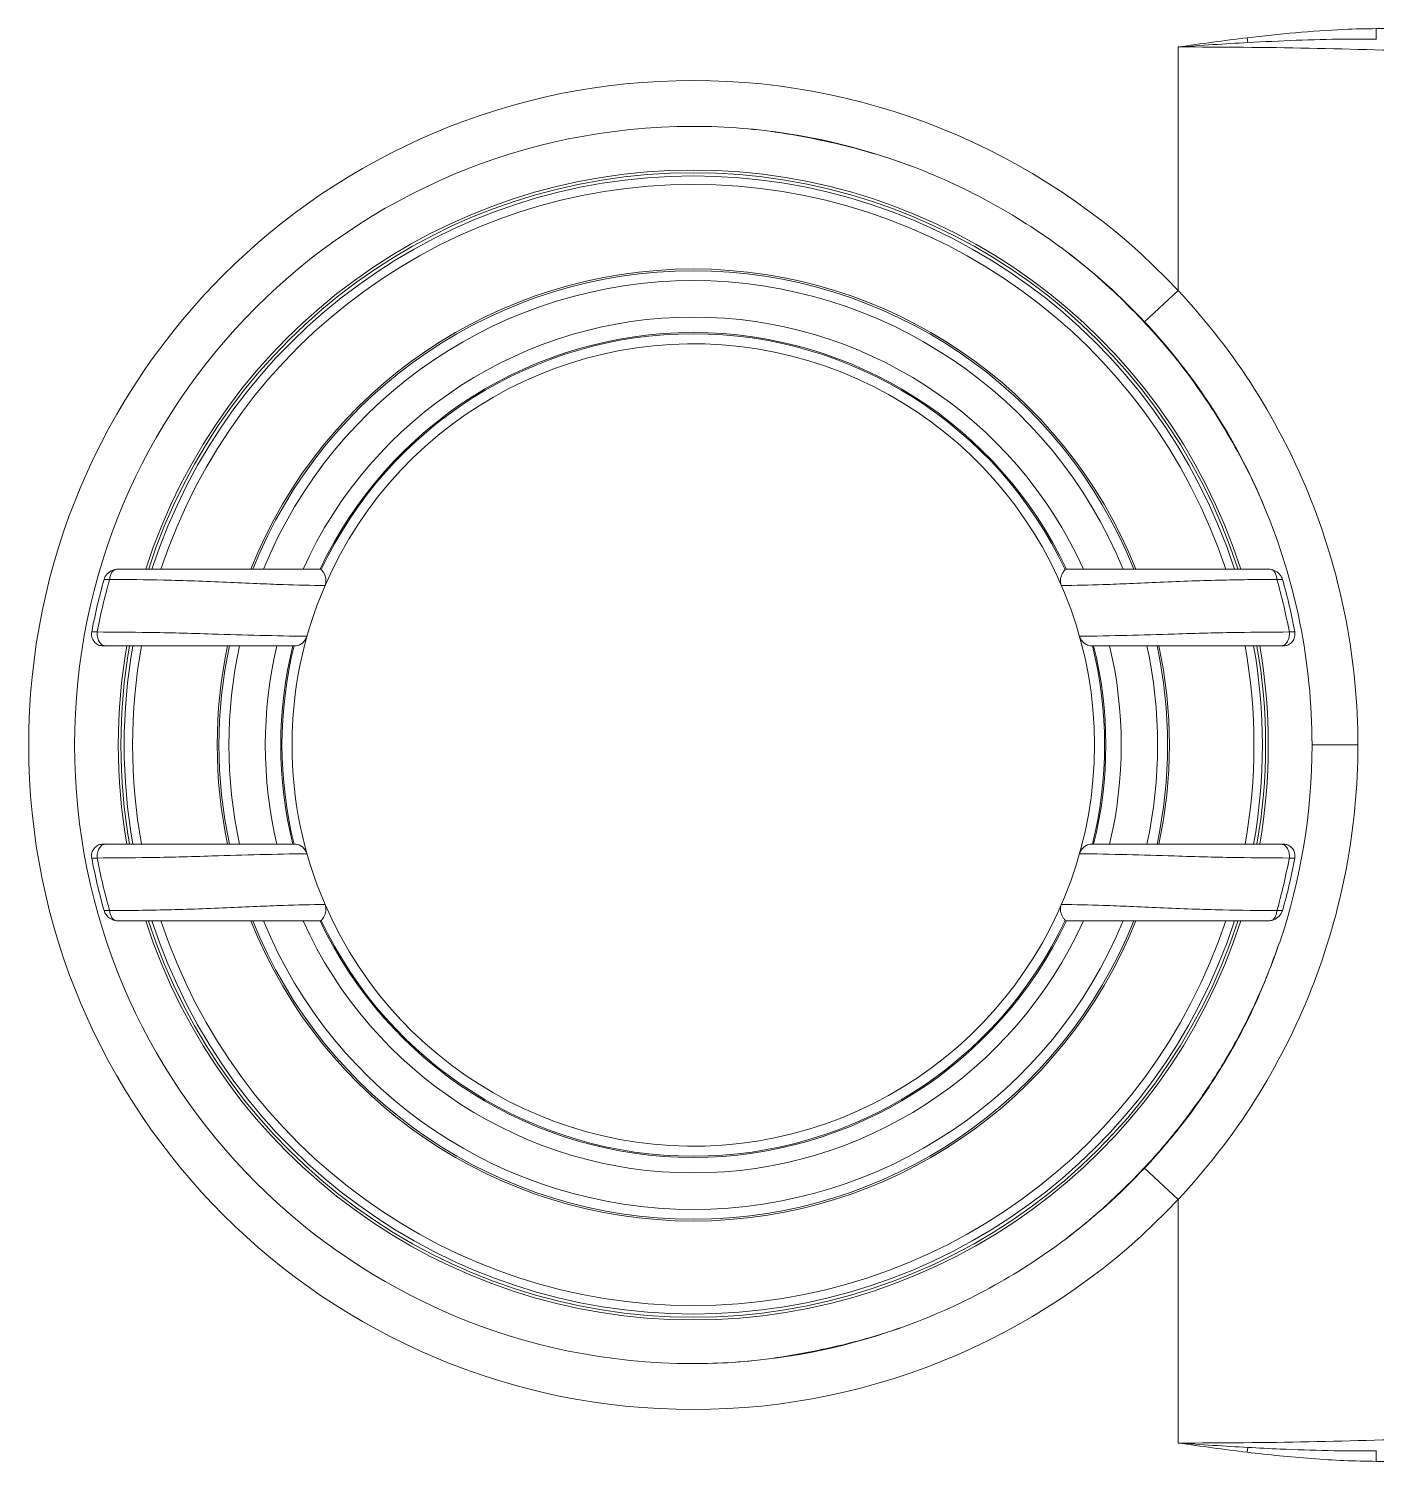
# Model space of a CAD drawing. Header units: millimetres. Extents: x 0 to 2524, y 0 to 1785.
# Drawn here: x 449.6 to 537.8, y 1312.1 to 1405.9 of the extents above; entities that cross this region are included whole.
import ezdxf

# ---------------------------------------------------------------- set-up
doc = ezdxf.new("R2010")
doc.units = ezdxf.units.MM
doc.header["$LTSCALE"] = 0.1
doc.layers.get('0').update_dxf_attribs({"lineweight": 13})

msp = doc.modelspace()

# ---------------------------------------------------------------- linework, layer by layer
for p, q in [((537.773, 1405.169), (537.773, 1405.86)), ((620.356, 1405.86), (537.773, 1405.86)), ((529.366, 1404.95), (529.328, 1405.261)), ((524.797, 1404.662), (524.797, 1388.722)), ((522.606, 1386.668), (524.797, 1388.722)), ((455.321, 1370.468), (468.708, 1370.468)), ((517.421, 1370.468), (530.808, 1370.468)), ((454.864, 1369.811), (454.496, 1369.81)), ((531.633, 1369.81), (531.265, 1369.811)), ((467.077, 1365.468), (454.35, 1365.468)), ((531.779, 1365.468), (519.052, 1365.468)), ((536.565, 1358.968), (533.565, 1358.968)), ((454.35, 1352.468), (467.077, 1352.468)), ((519.052, 1352.468), (531.779, 1352.468)), ((454.496, 1348.125), (454.864, 1348.124)), ((531.265, 1348.124), (531.633, 1348.125)), ((455.321, 1347.468), (468.708, 1347.468)), ((517.421, 1347.468), (530.808, 1347.468)), ((522.606, 1331.268), (524.797, 1329.214)), ((524.797, 1329.214), (524.797, 1313.274)), ((529.366, 1312.986), (529.328, 1312.674)), ((537.773, 1312.075), (537.773, 1312.767)), ((537.773, 1312.075), (620.356, 1312.075))]:
    msp.add_line(p, q)
for centre, radius, start, end in [((545.071, 1119.592), 285.79, 93.15028, 94.06819), ((493.065, 1358.968), 43.5, 90.00294, 269.99706), ((493.065, 1358.968), 43.5, 43.15683, 90.00306), ((493.065, 1358.968), 40.496, 90, 270), ((493.065, 1358.969), 40.494, 85.4301, 90.00095), ((493.065, 1358.969), 40.494, 69.13152, 85.4301), ((493.065, 1358.968), 37.639, 17.79035, 162.20965), ((493.065, 1358.969), 40.492, 52.85091, 69.13152), ((493.065, 1358.968), 37.464, 17.92258, 162.07352), ((493.065, 1358.968), 37.25, 17.98613, 162.01387), ((493.065, 1358.968), 36.697, 18.26476, 161.73524), ((493.065, 1358.969), 40.494, 43.15679, 52.85091), ((493.065, 1358.968), 31.161, 21.66113, 158.33887), ((493.065, 1358.968), 31.044, 21.74729, 158.25271), ((493.065, 1358.968), 30.396, 90.00052, 157.76734), ((493.065, 1358.968), 30.396, 22.23252, 89.99948), ((493.065, 1358.968), 28.013, 24.23951, 155.76049), ((493.065, 1358.969), 40.501, 22.72772, 43.15661), ((493.065, 1358.968), 27, 25.20929, 154.79071), ((493.065, 1358.968), 26.92, 25.25745, 154.74256), ((493.065, 1358.968), 26.263, 203.4031, 156.59657), ((493.065, 1358.968), 40.501, 0, 22.72892), ((493.065, 1358.968), 40.063, 164.2981, 169.35895), ((493.064, 1358.968), 39.71, 164.153, 169.26303), ((493.064, 1358.968), 26.263, 156.59658, 203.40354), ((493.065, 1358.968), 39.71, 10.73689, 15.84699), ((493.065, 1358.968), 40.063, 10.64105, 15.7019), ((453.815, 1499.017), 132.651, 269.94619, 270.10134), ((532.305, 1543.217), 176.852, 269.92687, 270.04324), ((493.065, 1358.968), 37.639, 170.05553, 189.94447), ((493.065, 1358.968), 37.464, 170.00783, 189.99132), ((493.065, 1358.968), 37.25, 169.94914, 190.05086), ((493.065, 1358.968), 36.697, 169.79568, 190.20432), ((493.065, 1358.968), 31.161, 167.95749, 192.04251), ((493.065, 1358.968), 31.044, 167.91248, 192.08752), ((493.065, 1358.968), 30.396, 167.65181, 192.34814), ((493.065, 1358.968), 28.013, 166.58096, 193.4192), ((493.065, 1358.968), 27, 166.06974, 193.93026), ((493.065, 1358.968), 26.92, 166.02746, 193.97254), ((493.065, 1358.968), 26.92, 346.02746, 13.97254), ((493.065, 1358.968), 27, 346.06974, 13.93026), ((493.065, 1358.968), 28.013, 346.58096, 13.4192), ((493.065, 1358.968), 30.396, 347.65181, 12.34814), ((493.065, 1358.968), 31.044, 347.91248, 12.08752), ((493.065, 1358.968), 31.161, 347.95749, 12.04251), ((493.065, 1358.968), 36.697, 349.79568, 10.20432), ((493.065, 1358.968), 37.25, 349.94914, 10.05086), ((493.065, 1358.968), 37.464, 350.00783, 9.99132), ((493.065, 1358.968), 37.639, 350.05553, 9.94447), ((493.068, 1358.966), 40.497, 341.32127, 0.00182), ((493.065, 1358.968), 40.063, 190.64105, 195.7019), ((453.824, 1174.718), 176.852, 89.92687, 90.04324), ((493.064, 1358.968), 39.71, 190.73689, 195.84699), ((493.065, 1358.968), 39.71, 344.153, 349.26303), ((493.065, 1358.968), 40.063, 344.2981, 349.35895), ((532.314, 1218.919), 132.651, 89.94619, 90.10134), ((493.065, 1358.968), 37.639, 197.79035, 342.20965), ((493.065, 1358.968), 37.464, 197.92258, 342.07352), ((493.065, 1358.968), 37.25, 197.98613, 342.01387), ((493.065, 1358.968), 36.697, 198.26476, 341.73524), ((493.065, 1358.968), 31.161, 201.66113, 338.33887), ((493.065, 1358.968), 31.044, 201.74729, 338.25271), ((493.065, 1358.968), 30.396, 202.23252, 269.99948), ((493.065, 1358.968), 28.013, 204.23951, 335.76049), ((493.065, 1358.968), 27, 205.20929, 334.79071), ((493.065, 1358.968), 26.92, 205.25745, 334.74256), ((493.065, 1358.968), 30.396, 270.00052, 337.76734), ((493.065, 1358.967), 40.494, 306.93889, 316.84339), ((493.065, 1358.967), 43.5, 269.99694, 316.84317), ((493.065, 1358.968), 40.494, 290.29587, 306.93863), ((493.065, 1358.967), 40.494, 273.63789, 290.29557), ((493.065, 1358.968), 40.496, 270, 273.63872), ((545.572, 1606.268), 293.73, 265.94438, 266.83714)]:
    msp.add_arc(centre, radius, start, end)
for points, knots in [([(537.773, 1405.86), (537.067, 1405.857), (535.302, 1405.816), (532.485, 1405.613), (530.379, 1405.389), (529.328, 1405.261)], [0, 0, 0, 0, 0.250009, 0.625, 1, 1, 1, 1]), ([(537.776, 1405.169), (537.078, 1405.178), (534.273, 1405.182), (531.47, 1405.064), (529.366, 1404.95)], [0, 0, 0, 0, 0.248735, 1, 1, 1, 1]), ([(558.065, 1403.356), (552.701, 1403.805), (541.616, 1404.453), (530.515, 1404.662), (524.797, 1404.662)], [0, 0, 0, 0, 0.484877, 1, 1, 1, 1]), ([(507.49, 1396.805), (506.593, 1397.147), (504.768, 1397.747), (501.979, 1398.463), (499.153, 1399.015), (497.248, 1399.258), (496.292, 1399.334)], [0, 0, 0, 0, 0.249982, 0.5, 0.750018, 1, 1, 1, 1]), ([(530.421, 1374.617), (529.736, 1376.251), (528.109, 1379.413), (525.143, 1383.841), (521.592, 1387.816), (518.931, 1390.174), (517.518, 1391.244)], [0, 0, 0, 0, 0.25, 0.5, 0.75, 1, 1, 1, 1]), ([(524.797, 1388.722), (526.662, 1386.733), (530.025, 1382.392), (533.755, 1375.061), (536.049, 1367.161), (536.564, 1361.694), (536.565, 1358.968)], [0, 0, 0, 0, 0.249999, 0.499998, 0.749999, 1, 1, 1, 1]), ([(455.321, 1370.468), (455.235, 1370.467), (454.877, 1370.38), (454.575, 1370.076), (454.496, 1369.81)], [0, 0, 0, 0, 0.236883, 1, 1, 1, 1]), ([(454.864, 1369.811), (454.871, 1369.899), (454.903, 1370.063), (455, 1370.276), (455.141, 1370.425), (455.264, 1370.467), (455.321, 1370.468)], [0, 0, 0, 0, 0.304188, 0.574996, 0.803227, 1, 1, 1, 1]), ([(468.708, 1370.467), (468.709, 1370.467), (468.712, 1370.464), (468.714, 1370.461), (468.715, 1370.46)], [0, 0, 0, 0, 0.482578, 1, 1, 1, 1]), ([(468.715, 1370.46), (468.716, 1370.459), (468.717, 1370.457), (468.718, 1370.455), (468.718, 1370.454)], [0, 0, 0, 0, 0.479113, 1, 1, 1, 1]), ([(468.718, 1370.454), (468.722, 1370.445), (468.742, 1370.424), (468.777, 1370.382), (468.827, 1370.319), (468.86, 1370.267), (468.878, 1370.237)], [0, 0, 0, 0, 0.108996, 0.314661, 0.616101, 1, 1, 1, 1]), ([(468.878, 1370.237), (468.947, 1370.118), (469.053, 1369.842), (469.022, 1369.537), (468.962, 1369.4)], [0, 0, 0, 0, 0.47876, 1, 1, 1, 1]), ([(517.242, 1370.222), (517.176, 1370.103), (517.076, 1369.831), (517.109, 1369.534), (517.167, 1369.399)], [0, 0, 0, 0, 0.48081, 1, 1, 1, 1]), ([(517.411, 1370.454), (517.407, 1370.444), (517.386, 1370.422), (517.348, 1370.377), (517.296, 1370.309), (517.261, 1370.254), (517.242, 1370.222)], [0, 0, 0, 0, 0.108287, 0.314251, 0.616305, 1, 1, 1, 1]), ([(530.808, 1370.468), (530.865, 1370.467), (530.988, 1370.426), (531.129, 1370.276), (531.227, 1370.063), (531.258, 1369.899), (531.265, 1369.811)], [0, 0, 0, 0, 0.196914, 0.425047, 0.695553, 1, 1, 1, 1]), ([(531.633, 1369.81), (531.605, 1369.904), (531.491, 1370.121), (531.208, 1370.37), (530.939, 1370.466), (530.808, 1370.468)], [0, 0, 0, 0, 0.264045, 0.64679, 1, 1, 1, 1]), ([(468.962, 1369.399), (468.05, 1369.42), (466.562, 1369.455), (464.415, 1369.534), (462.48, 1369.621), (460.447, 1369.709), (457.895, 1369.782), (456.043, 1369.804), (454.864, 1369.811)], [0, 0, 0, 0, 0.19407, 0.316506, 0.457046, 0.605946, 0.749226, 1, 1, 1, 1]), ([(531.265, 1369.811), (530.703, 1369.808), (529.524, 1369.796), (527.671, 1369.766), (525.68, 1369.709), (523.647, 1369.621), (521.713, 1369.534), (519.566, 1369.455), (518.079, 1369.42), (517.167, 1369.399)], [0, 0, 0, 0, 0.119496, 0.25084, 0.394185, 0.543129, 0.68362, 0.805977, 1, 1, 1, 1]), ([(454.35, 1365.468), (454.257, 1365.47), (454.062, 1365.526), (453.828, 1365.73), (453.68, 1366.026), (453.672, 1366.255), (453.691, 1366.366)], [0, 0, 0, 0, 0.224037, 0.467622, 0.728952, 1, 1, 1, 1]), ([(454.566, 1365.468), (454.495, 1365.468), (454.33, 1365.525), (454.151, 1365.745), (454.052, 1366.041), (454.041, 1366.259), (454.05, 1366.366)], [0, 0, 0, 0, 0.188138, 0.431482, 0.718936, 1, 1, 1, 1]), ([(454.05, 1366.366), (455.168, 1366.36), (456.957, 1366.346), (459.468, 1366.297), (462.927, 1366.191), (465.716, 1366.108), (467.784, 1366.084)], [0, 0, 0, 0, 0.244265, 0.390686, 0.548364, 1, 1, 1, 1]), ([(467.784, 1366.084), (467.736, 1365.913), (467.57, 1365.682), (467.291, 1365.51), (467.143, 1365.468), (467.077, 1365.468)], [0, 0, 0, 0, 0.544489, 0.800403, 1, 1, 1, 1]), ([(518.345, 1366.084), (520.413, 1366.108), (523.202, 1366.191), (526.661, 1366.297), (529.172, 1366.346), (530.961, 1366.36), (532.079, 1366.366)], [0, 0, 0, 0, 0.451637, 0.609314, 0.755736, 1, 1, 1, 1]), ([(519.052, 1365.468), (518.986, 1365.468), (518.838, 1365.51), (518.559, 1365.682), (518.393, 1365.913), (518.345, 1366.084)], [0, 0, 0, 0, 0.199738, 0.455753, 1, 1, 1, 1]), ([(532.079, 1366.366), (532.088, 1366.259), (532.077, 1366.041), (531.978, 1365.745), (531.799, 1365.525), (531.634, 1365.468), (531.563, 1365.468)], [0, 0, 0, 0, 0.281069, 0.568521, 0.811862, 1, 1, 1, 1]), ([(532.438, 1366.366), (532.457, 1366.255), (532.449, 1366.026), (532.301, 1365.73), (532.067, 1365.526), (531.872, 1365.47), (531.779, 1365.468)], [0, 0, 0, 0, 0.27114, 0.532451, 0.775988, 1, 1, 1, 1]), ([(536.565, 1358.968), (536.564, 1356.241), (536.049, 1350.775), (533.755, 1342.875), (530.025, 1335.543), (526.662, 1331.203), (524.797, 1329.214)], [0, 0, 0, 0, 0.250001, 0.500002, 0.750001, 1, 1, 1, 1]), ([(453.691, 1351.57), (453.672, 1351.681), (453.68, 1351.91), (453.828, 1352.206), (454.062, 1352.41), (454.257, 1352.466), (454.35, 1352.468)], [0, 0, 0, 0, 0.27114, 0.532451, 0.775988, 1, 1, 1, 1]), ([(454.05, 1351.57), (454.041, 1351.676), (454.052, 1351.895), (454.151, 1352.191), (454.33, 1352.41), (454.495, 1352.468), (454.566, 1352.468)], [0, 0, 0, 0, 0.281069, 0.568521, 0.811862, 1, 1, 1, 1]), ([(467.077, 1352.468), (467.143, 1352.468), (467.291, 1352.425), (467.57, 1352.253), (467.736, 1352.023), (467.784, 1351.851)], [0, 0, 0, 0, 0.199738, 0.455753, 1, 1, 1, 1]), ([(518.345, 1351.851), (518.393, 1352.023), (518.559, 1352.253), (518.838, 1352.425), (518.986, 1352.468), (519.052, 1352.468)], [0, 0, 0, 0, 0.544489, 0.800403, 1, 1, 1, 1]), ([(531.563, 1352.468), (531.634, 1352.468), (531.799, 1352.41), (531.978, 1352.191), (532.077, 1351.895), (532.088, 1351.676), (532.079, 1351.57)], [0, 0, 0, 0, 0.188138, 0.431482, 0.718936, 1, 1, 1, 1]), ([(531.779, 1352.468), (531.872, 1352.466), (532.067, 1352.41), (532.301, 1352.206), (532.449, 1351.91), (532.457, 1351.681), (532.438, 1351.57)], [0, 0, 0, 0, 0.224037, 0.467622, 0.728952, 1, 1, 1, 1]), ([(467.784, 1351.851), (465.716, 1351.827), (462.927, 1351.744), (459.468, 1351.638), (456.957, 1351.589), (455.168, 1351.575), (454.05, 1351.57)], [0, 0, 0, 0, 0.451637, 0.609314, 0.755736, 1, 1, 1, 1]), ([(532.079, 1351.57), (530.961, 1351.575), (529.172, 1351.589), (526.661, 1351.638), (523.202, 1351.744), (520.413, 1351.827), (518.345, 1351.851)], [0, 0, 0, 0, 0.244265, 0.390686, 0.548364, 1, 1, 1, 1]), ([(454.496, 1348.125), (454.524, 1348.032), (454.638, 1347.815), (454.921, 1347.566), (455.19, 1347.469), (455.321, 1347.468)], [0, 0, 0, 0, 0.264045, 0.64679, 1, 1, 1, 1]), ([(454.864, 1348.124), (455.426, 1348.127), (456.605, 1348.139), (458.458, 1348.169), (460.449, 1348.227), (462.482, 1348.315), (464.416, 1348.402), (466.563, 1348.48), (468.05, 1348.516), (468.962, 1348.536)], [0, 0, 0, 0, 0.119496, 0.25084, 0.394185, 0.543129, 0.68362, 0.805977, 1, 1, 1, 1]), ([(455.321, 1347.468), (455.264, 1347.469), (455.141, 1347.51), (455, 1347.66), (454.902, 1347.872), (454.871, 1348.037), (454.864, 1348.124)], [0, 0, 0, 0, 0.196914, 0.425047, 0.695553, 1, 1, 1, 1]), ([(468.718, 1347.481), (468.722, 1347.491), (468.743, 1347.513), (468.781, 1347.558), (468.833, 1347.626), (468.868, 1347.682), (468.887, 1347.714)], [0, 0, 0, 0, 0.108287, 0.314251, 0.616305, 1, 1, 1, 1]), ([(468.887, 1347.714), (468.953, 1347.832), (469.053, 1348.104), (469.02, 1348.401), (468.962, 1348.536)], [0, 0, 0, 0, 0.48081, 1, 1, 1, 1]), ([(517.251, 1347.699), (517.182, 1347.818), (517.076, 1348.094), (517.107, 1348.398), (517.167, 1348.536)], [0, 0, 0, 0, 0.47876, 1, 1, 1, 1]), ([(517.167, 1348.536), (518.079, 1348.515), (519.567, 1348.48), (521.714, 1348.402), (523.649, 1348.315), (525.682, 1348.227), (528.234, 1348.154), (530.086, 1348.131), (531.265, 1348.124)], [0, 0, 0, 0, 0.19407, 0.316506, 0.457046, 0.605946, 0.749226, 1, 1, 1, 1]), ([(517.411, 1347.481), (517.407, 1347.491), (517.387, 1347.512), (517.352, 1347.554), (517.302, 1347.617), (517.269, 1347.669), (517.251, 1347.699)], [0, 0, 0, 0, 0.108996, 0.314661, 0.616101, 1, 1, 1, 1]), ([(530.808, 1347.468), (530.894, 1347.469), (531.252, 1347.556), (531.554, 1347.86), (531.633, 1348.125)], [0, 0, 0, 0, 0.236883, 1, 1, 1, 1]), ([(531.265, 1348.124), (531.258, 1348.037), (531.226, 1347.873), (531.129, 1347.66), (530.988, 1347.51), (530.865, 1347.469), (530.808, 1347.468)], [0, 0, 0, 0, 0.304188, 0.574996, 0.803227, 1, 1, 1, 1]), ([(517.414, 1347.476), (517.413, 1347.477), (517.412, 1347.478), (517.411, 1347.48), (517.411, 1347.481)], [0, 0, 0, 0, 0.479454, 1, 1, 1, 1]), ([(517.421, 1347.468), (517.42, 1347.469), (517.417, 1347.472), (517.415, 1347.474), (517.414, 1347.476)], [0, 0, 0, 0, 0.482375, 1, 1, 1, 1]), ([(517.4, 1326.602), (518.208, 1327.21), (519.771, 1328.5), (521.966, 1330.599), (524.018, 1332.84), (525.891, 1335.231), (527.576, 1337.759), (529.066, 1340.407), (530.367, 1343.152), (531.097, 1345.042), (531.421, 1346.001)], [0, 0, 0, 0, 0.124971, 0.250021, 0.375005, 0.499996, 0.624998, 0.749987, 0.875023, 1, 1, 1, 1]), ([(522.607, 1331.267), (523.593, 1332.318), (525.458, 1334.524), (527.874, 1338.119), (529.911, 1341.943), (530.949, 1344.639), (531.41, 1346.004)], [0, 0, 0, 0, 0.25, 0.5, 0.75, 1, 1, 1, 1]), ([(495.634, 1318.555), (496.613, 1318.617), (498.564, 1318.834), (501.46, 1319.357), (504.32, 1320.054), (506.191, 1320.649), (507.11, 1320.989)], [0, 0, 0, 0, 0.249982, 0.5, 0.750018, 1, 1, 1, 1]), ([(524.797, 1313.274), (530.515, 1313.274), (541.616, 1313.482), (552.701, 1314.131), (558.065, 1314.579)], [0, 0, 0, 0, 0.515123, 1, 1, 1, 1]), ([(537.773, 1312.075), (537.067, 1312.081), (535.655, 1312.112), (533.541, 1312.242), (531.432, 1312.434), (530.029, 1312.588), (529.328, 1312.674)], [0, 0, 0, 0, 0.250006, 0.499997, 0.750007, 1, 1, 1, 1]), ([(529.366, 1312.986), (530.069, 1312.947), (532.869, 1312.807), (535.675, 1312.737), (537.775, 1312.767)], [0, 0, 0, 0, 0.251092, 1, 1, 1, 1])]:
    msp.add_open_spline(points, degree=3, knots=knots)
for points in [[(524.797, 1404.662), (526.306, 1404.875), (527.816, 1405.08), (529.328, 1405.261)], [(517.411, 1370.454), (517.413, 1370.459), (517.416, 1370.465), (517.421, 1370.467)], [(468.718, 1347.481), (468.716, 1347.476), (468.713, 1347.47), (468.708, 1347.468)], [(529.328, 1312.674), (527.816, 1312.855), (526.306, 1313.06), (524.797, 1313.274)]]:
    msp.add_open_spline(points, degree=3)

doc.saveas('drawing.dxf')
